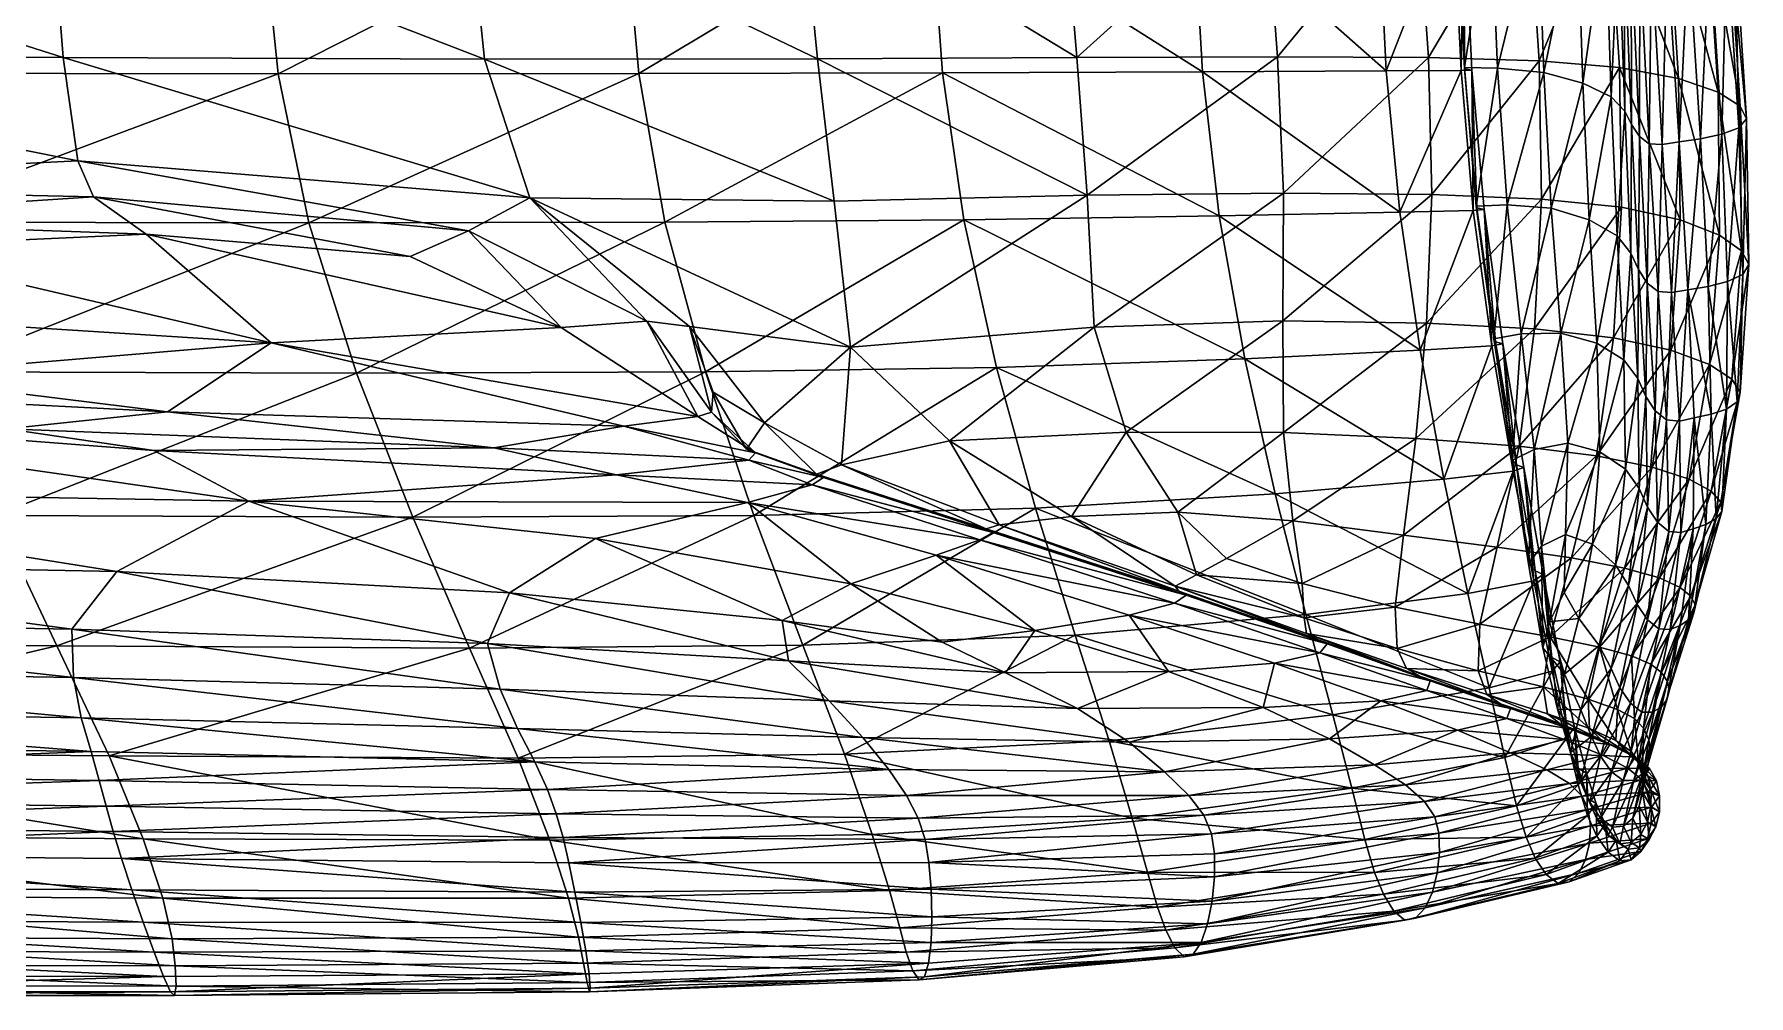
# Model space of a CAD drawing. Header units: centimetres. Extents: x -1118 to 1118, y -522 to 523.
# Drawn here: x 807.2 to 933.9, y -521.9 to -450.8 of the extents above; entities that cross this region are included whole.
import ezdxf

# ---------------------------------------------------------------- set-up
doc = ezdxf.new("R2010")
doc.units = ezdxf.units.CM
doc.layers.add('fabric', color=7, linetype='Continuous', true_color=0x9ab9e5)

msp = doc.modelspace()

# ---------------------------------------------------------------- meshes
at = {"layer": 'fabric', "color": 112, "true_color": 0x00d879}
mesh = msp.add_polyface(dxfattribs=at)
corners = [(791.06, -423.97, -53.69), (823.07, -424.04, -55.24), (822.44, -401.35, -55.03), (790.32, -401.28, -53.33), (753.94, -423.85, -52.26), (753.11, -401.12, -51.69), (754.91, -440.68, -53.05), (791.97, -440.78, -54.3), (823.88, -440.83, -55.72), (793.46, -453.69, -55.49), (825.23, -453.73, -56.78), (756.43, -453.61, -54.4), (724.81, -401.2, -269.53), (769.66, -401.15, -269.3), (770.2, -423.75, -269.18), (725.14, -423.79, -269.45), (770.68, -440.23, -269.11), (725.41, -440.21, -269.39), (771.21, -452.34, -269.07), (807.58, -423.68, -268.92), (806.75, -401.05, -269.06), (838.1, -423.58, -268.66), (836.94, -400.92, -268.83), (839.19, -440.21, -268.55), (808.37, -440.23, -268.82), (809.33, -452.52, -268.78), (810.41, -460.17, -268.7), (840.47, -452.65, -268.5), (820.68, -334.3, -54.51), (821.62, -370.79, -54.77), (848.84, -370.81, -56.92), (789.35, -370.71, -52.9), (788.23, -334.23, -52.44), (750.79, -334.09, -50.26), (752.04, -370.55, -50.99), (805.69, -370.53, -269.25), (768.97, -370.63, -269.46), (804.49, -334.08, -269.49), (768.16, -334.17, -269.65), (833.83, -333.96, -269.33), (835.47, -370.39, -269.06), (724.37, -370.69, -269.65)]
mesh.append_faces([[corners[k] for k in face] for face in [(0, 1, 2), (2, 3, 0), (4, 0, 3), (3, 5, 4), (0, 4, 6), (6, 7, 0), (1, 0, 7), (7, 8, 1), (9, 10, 8), (8, 7, 9), (11, 9, 7), (7, 6, 11), (12, 13, 14), (15, 14, 16), (17, 16, 18), (19, 14, 13), (13, 20, 19), (21, 19, 20), (20, 22, 21), (19, 21, 23), (23, 24, 19), (14, 19, 24), (24, 16, 14), (18, 25, 26), (25, 18, 16), (16, 24, 25), (27, 25, 24), (24, 23, 27), (28, 29, 30), (31, 32, 33), (33, 34, 31), (3, 31, 34), (34, 5, 3), (31, 3, 2), (2, 29, 31), (32, 31, 29), (29, 28, 32), (35, 20, 13), (13, 36, 35), (37, 35, 36), (36, 38, 37), (35, 37, 39), (39, 40, 35), (20, 35, 40), (40, 22, 20), (38, 36, 41), (36, 13, 12)]], dxfattribs={"vtx2": -1, "color": 112})
mesh = msp.add_polyface(dxfattribs=at)
corners = [(850.04, -424.05, -57.17), (823.07, -424.04, -55.24), (823.88, -440.83, -55.72), (850.72, -440.83, -57.56), (872.83, -424.07, -59.65), (873.39, -440.83, -59.95), (851.87, -453.71, -58.5), (825.23, -453.73, -56.78), (827.48, -464.74, -58.75), (874.33, -453.65, -60.75), (853.79, -464.69, -60.29), (899.08, -452.47, -267.97), (899.52, -462.54, -268.01), (885.02, -462.69, -268.12), (884.26, -452.53, -268.08), (898.15, -439.98, -268.03), (883.22, -440.05, -268.13), (909.37, -439.98, -267.88), (910.24, -452.52, -267.83), (896.74, -423.27, -268.17), (881.86, -423.36, -268.27), (907.93, -423.24, -268.02), (862.59, -423.47, -268.44), (863.86, -440.14, -268.32), (838.1, -423.58, -268.66), (839.19, -440.21, -268.55), (865.09, -452.62, -268.26), (866.31, -463.14, -268.29), (840.47, -452.65, -268.5), (843.83, -462.9, -268.45), (809.33, -452.52, -268.78), (893.55, -453.57, -63.65), (892.8, -440.86, -63.02), (894.78, -464.23, -64.89), (875.89, -464.53, -62.31), (908.12, -463.95, -67.27), (907.13, -453.5, -66.3), (906.5, -440.9, -65.82), (872.4, -401.4, -59.59), (892.32, -424.14, -62.8), (906.07, -424.21, -65.67), (891.93, -401.47, -62.79)]
mesh.append_faces([[corners[k] for k in face] for face in [(0, 1, 2), (2, 3, 0), (4, 0, 3), (3, 5, 4), (6, 7, 8), (9, 6, 10), (6, 9, 5), (5, 3, 6), (7, 6, 3), (3, 2, 7), (11, 12, 13), (13, 14, 11), (15, 11, 14), (14, 16, 15), (11, 15, 17), (12, 11, 18), (19, 15, 16), (16, 20, 19), (15, 19, 21), (21, 17, 15), (22, 20, 16), (16, 23, 22), (24, 22, 23), (23, 25, 24), (26, 14, 13), (13, 27, 26), (28, 26, 27), (27, 29, 28), (26, 28, 25), (25, 23, 26), (14, 26, 23), (23, 16, 14), (30, 28, 29), (31, 32, 5), (5, 9, 31), (33, 31, 9), (9, 34, 33), (31, 33, 35), (35, 36, 31), (32, 31, 36), (36, 37, 32), (38, 4, 39), (32, 39, 4), (4, 5, 32), (39, 32, 37), (37, 40, 39), (41, 39, 40)]], dxfattribs={"vtx2": -1, "color": 112})
mesh = msp.add_polyface(dxfattribs=at)
corners = [(925.25, -457.48, -123.53), (924.75, -456.49, -107.85), (925.21, -466.99, -107.9), (924.72, -443.9, -123.58), (925.86, -445.07, -173.44), (926.73, -445.09, -191.95), (925.75, -426.85, -192.14), (927.9, -444.89, -206.75), (926.79, -426.64, -206.94), (925.22, -444.6, -148.04), (924.5, -426.47, -148.21), (925.02, -426.85, -173.63), (925.84, -458.35, -147.96), (925.76, -468.2, -123.58), (926.57, -458.9, -173.33), (926.42, -469.2, -147.95), (927.53, -458.96, -191.8), (927.22, -469.82, -173.25), (928.77, -458.75, -206.59), (928.2, -469.9, -191.67), (930.35, -458.52, -220.9), (929.42, -469.69, -206.44), (931.94, -458.19, -234.08), (930.91, -469.44, -220.82), (931.04, -444.37, -234.16), (929.46, -444.66, -221.02), (933.19, -457.73, -245.51), (932.36, -469.08, -234.11), (933.75, -457.06, -254.54), (933.47, -468.57, -245.65), (932.88, -443.43, -254.52), (932.3, -443.97, -245.53), (928.21, -426.42, -221.21), (929.68, -426.16, -234.33), (933.28, -456.13, -260.54), (933.92, -467.83, -254.76), (931.65, -455.08, -264.16), (933.39, -466.8, -260.77), (931.75, -465.65, -264.37), (930.8, -441.88, -264.15), (932.42, -442.69, -260.51), (928.72, -454.08, -266.1), (928.84, -464.53, -266.25), (924.36, -453.25, -267), (924.51, -463.58, -267.1), (923.52, -440.48, -267.03), (927.88, -441.1, -266.1)]
mesh.append_faces([[corners[k] for k in face] for face in [(0, 1, 2), (1, 0, 3), (4, 5, 6), (5, 7, 8), (3, 9, 10), (9, 4, 11), (12, 0, 13), (14, 12, 15), (12, 14, 4), (4, 9, 12), (0, 12, 9), (9, 3, 0), (16, 14, 17), (18, 16, 19), (16, 18, 7), (7, 5, 16), (14, 16, 5), (5, 4, 14), (20, 18, 21), (22, 20, 23), (20, 22, 24), (24, 25, 20), (18, 20, 25), (25, 7, 18), (26, 22, 27), (28, 26, 29), (26, 28, 30), (30, 31, 26), (22, 26, 31), (31, 24, 22), (7, 25, 32), (25, 24, 33), (34, 28, 35), (36, 34, 37), (37, 38, 36), (34, 36, 39), (39, 40, 34), (28, 34, 40), (40, 30, 28), (41, 36, 38), (38, 42, 41), (43, 41, 42), (42, 44, 43), (41, 43, 45), (45, 46, 41), (36, 41, 46), (46, 39, 36)]], dxfattribs={"vtx2": -1, "color": 112})
mesh = msp.add_polyface(dxfattribs=at)
corners = [(915.35, -453.31, -74.35), (912.91, -453.27, -70.48), (913.78, -463.52, -71.23), (916.07, -463.42, -74.86), (918.76, -453.64, -80.3), (919.31, -463.65, -80.54), (918.32, -441.09, -80.21), (914.84, -440.8, -74.11), (912.33, -440.73, -70.11), (921.65, -454.42, -87.99), (922.12, -464.51, -88.09), (923.75, -455.44, -97.23), (924.19, -465.71, -97.29), (923.33, -442.43, -97.25), (921.24, -441.69, -87.97), (924.75, -456.49, -107.85), (925.21, -466.99, -107.9), (924.72, -443.9, -123.58), (924.29, -443.17, -107.88), (918.43, -452.76, -267.54), (917.59, -440.13, -267.58), (923.52, -440.48, -267.03), (924.36, -453.25, -267), (918.6, -462.98, -267.6), (924.51, -463.58, -267.1), (910.49, -462.65, -267.88), (910.24, -452.52, -267.83), (909.37, -439.98, -267.88), (899.08, -452.47, -267.97), (899.52, -462.54, -268.01), (912.65, -453.48, -67.83), (907.13, -453.5, -66.3), (908.12, -463.95, -67.27), (913.56, -463.82, -68.69), (913.46, -453.45, -68.61), (914.37, -463.75, -69.46), (912.86, -440.9, -68.2), (912.05, -440.92, -67.41), (906.5, -440.9, -65.82), (912.91, -453.35, -69.03), (913.83, -463.64, -69.87), (912.31, -440.8, -68.62)]
mesh.append_faces([[corners[k] for k in face] for face in [(0, 1, 2), (2, 3, 0), (4, 0, 3), (3, 5, 4), (0, 4, 6), (6, 7, 0), (1, 0, 7), (7, 8, 1), (9, 4, 5), (5, 10, 9), (11, 9, 10), (10, 12, 11), (9, 11, 13), (13, 14, 9), (4, 9, 14), (14, 6, 4), (15, 11, 12), (12, 16, 15), (17, 18, 15), (11, 15, 18), (18, 13, 11), (19, 20, 21), (21, 22, 19), (23, 19, 22), (22, 24, 23), (19, 23, 25), (25, 26, 19), (20, 19, 26), (26, 27, 20), (27, 26, 28), (26, 25, 29), (30, 31, 32), (32, 33, 30), (34, 30, 33), (33, 35, 34), (30, 34, 36), (36, 37, 30), (31, 30, 37), (37, 38, 31), (39, 40, 2), (2, 1, 39), (41, 39, 1), (1, 8, 41), (39, 41, 36), (36, 34, 39), (40, 39, 34), (34, 35, 40)]], dxfattribs={"vtx2": -1, "color": 112})
mesh = msp.add_polyface(dxfattribs=at)
corners = [(793.46, -453.69, -55.49), (756.43, -453.61, -54.4), (758.92, -464.59, -56.66), (795.92, -464.69, -57.6), (825.23, -453.73, -56.78), (827.48, -464.74, -58.75), (799.77, -475.75, -60.96), (831.01, -475.84, -61.93), (762.76, -475.6, -60.17), (767.3, -486.13, -64.95), (804.3, -486.36, -65.6), (835.18, -486.5, -66.37), (723.69, -485.99, -64.33), (725.66, -452.23, -269.37), (771.21, -452.34, -269.07), (773.29, -461.99, -269.02), (843.83, -462.9, -268.45), (810.41, -460.17, -268.7), (809.33, -452.52, -268.78), (824.7, -473.6, -268.32), (789.9, -471.39, -268.6), (794.44, -466.55, -268.57), (815.47, -465.57, -268.35), (846.13, -472.47, -268.19), (817.05, -478.71, -268.45), (795.54, -476.04, -268.63), (764.08, -470.39, -269.11), (726.32, -470.13, -269.4), (775.23, -478.44, -269.07), (726.5, -477.65, -269.45), (775.4, -484.48, -269.11), (726.2, -484.05, -269.49), (823.04, -485.3, -268.68), (816.02, -481.57, -268.66), (805.16, -479.97, -268.65), (784.84, -477.03, -268.82), (841.15, -481.37, -268.34), (777.48, -470.56, -268.85), (785.57, -464.51, -268.75), (811.58, -462.81, -268.52), (839.29, -465.34, -268.32), (834.98, -467.24, -268.26)]
mesh.append_faces([[corners[k] for k in face] for face in [(0, 1, 2), (2, 3, 0), (4, 0, 3), (3, 5, 4), (6, 7, 5), (5, 3, 6), (8, 6, 3), (3, 2, 8), (6, 8, 9), (9, 10, 6), (7, 6, 10), (10, 11, 7), (12, 9, 8), (13, 14, 15), (16, 17, 18), (17, 15, 14), (19, 20, 21), (21, 22, 19), (23, 19, 22), (19, 24, 25), (25, 20, 19), (15, 26, 27), (26, 28, 29), (28, 30, 31), (32, 30, 28), (28, 33, 32), (34, 33, 28), (28, 35, 34), (24, 34, 35), (35, 25, 24), (34, 24, 36), (36, 33, 34), (37, 35, 28), (28, 26, 37), (38, 37, 26), (26, 15, 38), (37, 38, 21), (21, 20, 37), (35, 37, 20), (20, 25, 35), (39, 38, 15), (15, 17, 39), (40, 39, 17), (39, 40, 41), (41, 22, 39), (38, 39, 22), (22, 21, 38)]], dxfattribs={"vtx2": -1, "color": 112})
mesh = msp.add_polyface(dxfattribs=at)
corners = [(853.79, -464.69, -60.29), (875.89, -464.53, -62.31), (874.33, -453.65, -60.75), (856.81, -475.76, -63.22), (878.32, -475.43, -64.88), (860.39, -486.37, -67.37), (881.2, -485.83, -68.6), (900.21, -486.77, -268.53), (900.92, -491.39, -268.65), (895.32, -489.55, -268.62), (891.71, -486.12, -268.54), (899.53, -480.24, -268.35), (887.91, -480.22, -268.41), (909.32, -480.67, -268.26), (908.4, -487.82, -268.47), (899.49, -471.98, -268.16), (885.53, -472.44, -268.26), (899.52, -462.54, -268.01), (885.02, -462.69, -268.12), (910.49, -462.65, -267.88), (910.1, -472.16, -268.04), (867.53, -473.93, -268.43), (866.31, -463.14, -268.29), (874.83, -480.86, -268.51), (866.85, -482.63, -268.55), (883.86, -486.43, -268.59), (893.1, -490.75, -268.66), (891.51, -491.59, -268.62), (878.51, -487.05, -268.58), (877.08, -488.16, -268.21), (878.04, -487.62, -268.25), (892.33, -492.25, -268.28), (873.85, -489.31, -268.28), (859.91, -485.4, -268.27), (864.69, -484.09, -268.18), (865.54, -483.57, -268.23), (896.67, -474.78, -66.95), (894.78, -464.23, -64.89), (898.91, -484.76, -70.07), (911.38, -483.68, -71.47), (909.62, -474.15, -68.88), (908.12, -463.95, -67.27), (901.18, -493.69, -74.51), (867.54, -491.42, -268.47), (877.54, -487.35, -268.43), (865.01, -483.31, -268.4), (891.8, -491.96, -268.45)]
mesh.append_faces([[corners[k] for k in face] for face in [(0, 1, 2), (3, 4, 1), (5, 6, 4), (7, 8, 9), (9, 10, 7), (11, 7, 10), (10, 12, 11), (7, 11, 13), (8, 7, 14), (15, 11, 12), (12, 16, 15), (17, 15, 16), (16, 18, 17), (15, 17, 19), (11, 15, 20), (21, 22, 18), (18, 16, 21), (23, 21, 16), (16, 12, 23), (21, 23, 24), (25, 23, 12), (12, 10, 25), (26, 25, 10), (10, 9, 26), (27, 28, 25), (23, 25, 28), (28, 24, 23), (29, 30, 31), (29, 32, 33), (33, 34, 29), (30, 29, 34), (34, 35, 30), (36, 37, 1), (1, 4, 36), (38, 36, 4), (4, 6, 38), (36, 38, 39), (37, 36, 40), (40, 41, 37), (42, 38, 6), (33, 32, 43), (44, 45, 24), (24, 28, 44), (46, 44, 28), (31, 30, 44), (45, 44, 30), (30, 35, 45)]], dxfattribs={"vtx2": -1, "color": 112})
mesh = msp.add_polyface(dxfattribs=at)
corners = [(827.48, -464.74, -58.75), (853.79, -464.69, -60.29), (851.87, -453.71, -58.5), (875.89, -464.53, -62.31), (856.81, -475.76, -63.22), (831.01, -475.84, -61.93), (835.18, -486.5, -66.37), (860.39, -486.37, -67.37), (878.32, -475.43, -64.88), (866.85, -482.63, -268.55), (861.16, -479.51, -268.52), (867.53, -473.93, -268.43), (855.62, -472.41, -268.46), (857.37, -477.25, -268.47), (843.83, -462.9, -268.45), (866.31, -463.14, -268.29), (815.47, -465.57, -268.35), (834.98, -467.24, -268.26), (846.13, -472.47, -268.19), (824.7, -473.6, -268.32), (856.24, -479.05, -268.22), (850.76, -479.77, -268.21), (817.05, -478.71, -268.45), (841.15, -481.37, -268.34), (860, -482.28, -268.18), (860.49, -481.74, -268.22), (865.54, -483.57, -268.23), (864.69, -484.09, -268.18), (850.23, -483.37, -268.31), (859.91, -485.4, -268.27), (867.54, -491.42, -268.47), (848.68, -488.07, -268.52), (823.04, -485.3, -268.68), (842.32, -492.09, -268.72), (816.02, -481.57, -268.66), (810.41, -460.17, -268.7), (839.29, -465.34, -268.32), (852.46, -472, -268.31), (857.26, -478.73, -268.37), (859.84, -481.47, -268.4), (865.01, -483.31, -268.4)]
mesh.append_faces([[corners[k] for k in face] for face in [(0, 1, 2), (3, 1, 4), (5, 4, 1), (1, 0, 5), (4, 5, 6), (6, 7, 4), (8, 4, 7), (9, 10, 11), (12, 11, 10), (10, 13, 12), (11, 12, 14), (14, 15, 11), (16, 17, 18), (19, 18, 20), (20, 21, 19), (22, 19, 21), (21, 23, 22), (24, 25, 26), (26, 27, 24), (28, 24, 27), (27, 29, 28), (24, 28, 23), (23, 21, 24), (25, 24, 21), (21, 20, 25), (30, 31, 29), (32, 31, 33), (34, 23, 28), (32, 28, 29), (29, 31, 32), (35, 14, 36), (37, 36, 14), (14, 12, 37), (38, 37, 12), (12, 13, 38), (37, 38, 20), (20, 18, 37), (36, 37, 18), (18, 17, 36), (39, 38, 13), (13, 10, 39), (40, 39, 10), (10, 9, 40), (39, 40, 26), (26, 25, 39), (38, 39, 25), (25, 20, 38)]], dxfattribs={"vtx2": -1, "color": 112})
mesh = msp.add_polyface(dxfattribs=at)
corners = [(925.21, -466.99, -107.9), (925.76, -468.2, -123.58), (925.25, -457.48, -123.53), (925.72, -476.24, -108.03), (926.31, -477.57, -123.69), (924.69, -474.86, -97.42), (924.81, -482.94, -97.65), (925.81, -484.37, -108.19), (928.79, -479.39, -191.51), (929.89, -479.16, -206.28), (929.42, -469.69, -206.44), (928.2, -469.9, -191.67), (927.84, -479.3, -173.17), (927.22, -469.82, -173.25), (927.01, -478.64, -147.99), (926.42, -469.2, -147.95), (926.43, -485.76, -123.85), (925.84, -458.35, -147.96), (926.57, -458.9, -173.33), (927.53, -458.96, -191.8), (928.77, -458.75, -206.59), (930.91, -469.44, -220.82), (930.35, -458.52, -220.9), (932.36, -469.08, -234.11), (931.94, -458.19, -234.08), (933.47, -468.57, -245.65), (933.19, -457.73, -245.51), (933.92, -467.83, -254.76), (933.75, -457.06, -254.54), (931.13, -478.88, -220.77), (932.27, -478.5, -234.24), (931.86, -485.39, -255.79), (933.28, -477.25, -255.21), (933.07, -477.97, -245.97), (931.92, -486.06, -246.38), (933.39, -466.8, -260.77), (933.28, -456.13, -260.54), (932.66, -476.29, -261.25), (931.13, -484.58, -261.85), (929.52, -483.69, -265.33), (931.02, -475.22, -264.79), (931.75, -465.65, -264.37), (928.17, -474.16, -266.58), (926.77, -482.79, -267.01), (922.66, -481.95, -267.66), (928.84, -464.53, -266.25), (923.91, -473.24, -267.34), (924.51, -463.58, -267.1)]
mesh.append_faces([[corners[k] for k in face] for face in [(0, 1, 2), (3, 4, 1), (1, 0, 3), (5, 3, 0), (6, 7, 3), (4, 3, 7), (8, 9, 10), (10, 11, 8), (12, 8, 11), (11, 13, 12), (14, 12, 13), (13, 15, 14), (4, 14, 15), (15, 1, 4), (14, 4, 16), (1, 15, 17), (15, 13, 18), (13, 11, 19), (11, 10, 20), (10, 21, 22), (21, 23, 24), (23, 25, 26), (25, 27, 28), (29, 21, 10), (10, 9, 29), (21, 29, 30), (30, 23, 21), (31, 32, 33), (25, 33, 32), (32, 27, 25), (33, 25, 23), (23, 30, 33), (34, 33, 30), (27, 35, 36), (37, 35, 27), (27, 32, 37), (38, 37, 32), (39, 40, 37), (35, 37, 40), (40, 41, 35), (42, 43, 44), (45, 42, 46), (46, 47, 45), (42, 45, 41), (41, 40, 42), (43, 42, 40), (40, 39, 43)]], dxfattribs={"vtx2": -1, "color": 112})
mesh = msp.add_polyface(dxfattribs=at)
corners = [(925.21, -466.99, -107.9), (924.19, -465.71, -97.29), (924.69, -474.86, -97.42), (925.72, -476.24, -108.03), (924.81, -482.94, -97.65), (922.69, -473.63, -88.3), (922.12, -464.51, -88.09), (920.04, -472.89, -80.97), (919.31, -463.65, -80.54), (920.54, -481.03, -81.93), (922.92, -481.67, -88.81), (917.09, -472.95, -75.72), (916.07, -463.42, -74.86), (915.07, -473.32, -72.5), (913.78, -463.52, -71.23), (916.46, -482.27, -74.62), (918.06, -481.49, -77.3), (922.66, -481.95, -267.66), (923.91, -473.24, -267.34), (928.17, -474.16, -266.58), (918.07, -472.57, -267.8), (918.6, -462.98, -267.6), (924.51, -463.58, -267.1), (916.94, -481.25, -268.05), (909.32, -480.67, -268.26), (910.1, -472.16, -268.04), (910.49, -462.65, -267.88), (899.49, -471.98, -268.16), (899.53, -480.24, -268.35), (914.94, -473.83, -70.13), (915.75, -473.68, -70.87), (914.37, -463.75, -69.46), (913.56, -463.82, -68.69), (909.62, -474.15, -68.88), (908.12, -463.95, -67.27), (911.38, -483.68, -71.47), (916.51, -483.09, -72.5), (917.29, -482.81, -73.18), (896.67, -474.78, -66.95), (915.21, -473.54, -71.27), (916.74, -482.62, -73.56), (913.83, -463.64, -69.87)]
mesh.append_faces([[corners[k] for k in face] for face in [(0, 1, 2), (3, 2, 4), (5, 2, 1), (1, 6, 5), (7, 5, 6), (6, 8, 7), (5, 7, 9), (9, 10, 5), (2, 5, 10), (10, 4, 2), (11, 7, 8), (8, 12, 11), (13, 11, 12), (12, 14, 13), (11, 13, 15), (15, 16, 11), (7, 11, 16), (16, 9, 7), (17, 18, 19), (20, 21, 22), (22, 18, 20), (23, 20, 18), (18, 17, 23), (20, 23, 24), (24, 25, 20), (21, 20, 25), (25, 26, 21), (26, 25, 27), (25, 24, 28), (29, 30, 31), (31, 32, 29), (33, 29, 32), (32, 34, 33), (29, 33, 35), (35, 36, 29), (30, 29, 36), (36, 37, 30), (35, 33, 38), (39, 40, 15), (15, 13, 39), (41, 39, 13), (13, 14, 41), (39, 41, 31), (31, 30, 39), (40, 39, 30), (30, 37, 40)]], dxfattribs={"vtx2": -1, "color": 112})
mesh = msp.add_polyface(dxfattribs=at)
corners = [(925.81, -484.37, -108.19), (926.43, -485.76, -123.85), (926.31, -477.57, -123.69), (924.07, -490.01, -98.02), (922.36, -488.48, -89.81), (921.37, -493.98, -90.55), (924.81, -482.94, -97.65), (922.92, -481.67, -88.81), (925.03, -491.55, -108.38), (925.67, -492.95, -124.03), (928.79, -479.39, -191.51), (927.84, -479.3, -173.17), (928, -487.54, -173.11), (928.9, -487.62, -191.35), (929.89, -479.16, -206.28), (929.82, -487.36, -206.11), (927.17, -486.87, -148.05), (927.01, -478.64, -147.99), (926.44, -494.07, -148.13), (927.27, -494.75, -173.05), (928.1, -494.8, -191.19), (928.85, -494.49, -205.94), (930.74, -487.03, -220.74), (931.13, -478.88, -220.77), (931.5, -486.6, -234.43), (932.27, -478.5, -234.24), (929.47, -494.08, -220.71), (929.87, -493.56, -234.62), (931.92, -486.06, -246.38), (929.96, -492.98, -246.8), (929.65, -492.34, -256.37), (931.86, -485.39, -255.79), (933.07, -477.97, -245.97), (933.28, -477.25, -255.21), (931.13, -484.58, -261.85), (932.66, -476.29, -261.25), (929.52, -483.69, -265.33), (928.86, -491.68, -262.46), (927.31, -490.98, -265.88), (926.77, -482.79, -267.01), (924.73, -490.25, -267.45), (920.82, -489.49, -267.98), (922.66, -481.95, -267.66)]
mesh.append_faces([[corners[k] for k in face] for face in [(0, 1, 2), (3, 4, 5), (4, 3, 6), (6, 7, 4), (8, 9, 1), (1, 0, 8), (3, 8, 0), (0, 6, 3), (10, 11, 12), (12, 13, 10), (14, 10, 13), (13, 15, 14), (1, 16, 17), (11, 17, 16), (16, 12, 11), (18, 19, 12), (12, 16, 18), (9, 18, 16), (16, 1, 9), (20, 21, 15), (15, 13, 20), (19, 20, 13), (13, 12, 19), (22, 23, 14), (14, 15, 22), (23, 22, 24), (24, 25, 23), (26, 22, 15), (15, 21, 26), (22, 26, 27), (27, 24, 22), (28, 29, 30), (30, 31, 28), (29, 28, 24), (24, 27, 29), (32, 28, 31), (25, 24, 28), (33, 31, 34), (35, 34, 36), (37, 34, 31), (31, 30, 37), (34, 37, 38), (38, 36, 34), (39, 40, 41), (41, 42, 39), (40, 39, 36), (36, 38, 40)]], dxfattribs={"vtx2": -1, "color": 112})
mesh = msp.add_polyface(dxfattribs=at)
corners = [(922.36, -488.48, -89.81), (920.37, -487.76, -83.79), (920.27, -492.07, -86.01), (921.37, -493.98, -90.55), (922.92, -481.67, -88.81), (920.54, -481.03, -81.93), (922.85, -495.97, -98.32), (920.31, -498.09, -90.22), (919.18, -494.23, -84.18), (918.59, -488.64, -80), (917.64, -489.94, -77.94), (918.71, -496.14, -82.79), (918.06, -481.49, -77.3), (916.46, -482.27, -74.62), (924.73, -490.25, -267.45), (922.88, -496.1, -267.78), (919.24, -495.34, -268.23), (920.82, -489.49, -267.98), (915.32, -488.7, -268.31), (916.94, -481.25, -268.05), (922.66, -481.95, -267.66), (914.04, -494.41, -268.5), (907.78, -493.14, -268.63), (908.4, -487.82, -268.47), (909.32, -480.67, -268.26), (900.21, -486.77, -268.53), (900.92, -491.39, -268.65), (913.91, -497.84, -268.57), (907.92, -496.2, -268.69), (901.05, -493.92, -268.7), (918.03, -491.2, -76.14), (913.16, -492.13, -75.37), (914.74, -499.11, -80.91), (918.72, -490.72, -76.74), (919.39, -497.87, -81.4), (919.98, -497.18, -81.87), (917.29, -482.81, -73.18), (916.51, -483.09, -72.5), (911.38, -483.68, -71.47), (901.18, -493.69, -74.51), (898.91, -484.76, -70.07), (918.13, -490.46, -77.09), (919.37, -496.86, -82.18), (916.74, -482.62, -73.56)]
mesh.append_faces([[corners[k] for k in face] for face in [(0, 1, 2), (2, 3, 0), (1, 0, 4), (4, 5, 1), (6, 3, 7), (8, 7, 3), (3, 2, 8), (9, 10, 11), (11, 8, 9), (1, 9, 8), (8, 2, 1), (9, 1, 5), (5, 12, 9), (10, 9, 12), (12, 13, 10), (14, 15, 16), (16, 17, 14), (18, 19, 20), (20, 17, 18), (21, 18, 17), (17, 16, 21), (18, 21, 22), (22, 23, 18), (19, 18, 23), (23, 24, 19), (24, 23, 25), (23, 22, 26), (27, 21, 16), (28, 22, 21), (22, 28, 29), (30, 31, 32), (33, 30, 34), (34, 35, 33), (30, 33, 36), (36, 37, 30), (31, 30, 37), (37, 38, 31), (32, 31, 39), (31, 38, 40), (41, 42, 11), (11, 10, 41), (43, 41, 10), (10, 13, 43), (41, 43, 36), (36, 33, 41), (42, 41, 33), (33, 35, 42)]], dxfattribs={"vtx2": -1, "color": 112})
mesh = msp.add_polyface(dxfattribs=at)
corners = [(815.24, -510.25, -87.3), (812.72, -504.14, -78.75), (775.68, -503.81, -78.32), (816.69, -514.65, -97.11), (778.18, -509.95, -86.94), (846.69, -514.65, -97.42), (845.29, -510.35, -87.66), (817.38, -517.64, -108.09), (779.6, -514.42, -96.79), (817.61, -519.65, -123.84), (780.22, -517.49, -107.81), (847.78, -519.44, -124.04), (847.42, -517.53, -108.35), (808.85, -496, -71.52), (839.37, -496.17, -72.11), (835.18, -486.5, -66.37), (804.3, -486.36, -65.6), (817.67, -521.14, -147.95), (780.33, -519.58, -123.62), (817.55, -521.85, -172.83), (780.21, -521.11, -147.84), (848.23, -521.57, -172.83), (848.06, -520.87, -148.06), (817.25, -521.56, -190.88), (779.85, -521.84, -172.84), (816.75, -520.43, -205.53), (779.25, -521.54, -190.98), (848.2, -520.23, -205.43), (848.29, -521.3, -190.81), (816.05, -518.63, -220.19), (777.34, -518.52, -220.29), (776.16, -516.24, -234.05), (815.24, -516.42, -234.03), (847.95, -518.53, -220.16), (773.95, -511.37, -255.68), (813.63, -511.72, -255.8), (814.4, -514.04, -246.18), (847.16, -514.21, -246.37), (847.59, -516.45, -234.11), (774.98, -513.78, -246.11), (813.03, -509.71, -262.03), (812.5, -507.84, -265.66), (773.2, -509.29, -261.94), (845.78, -508.42, -265.8), (846.28, -510.17, -262.26), (811.99, -505.94, -267.46), (772.64, -507.34, -265.64), (811.4, -503.82, -268.19), (772.22, -505.37, -267.53), (844.2, -504.56, -268.12), (845.12, -506.61, -267.49), (810.66, -501.31, -268.64), (771.53, -500.69, -268.86), (771.32, -497.69, -269.11), (810.08, -498.33, -268.87), (842.92, -502.1, -268.51), (772.46, -489.73, -269.18), (813.3, -490.5, -268.89), (809.97, -494.78, -268.95), (840.7, -495.83, -268.78), (841.64, -499.19, -268.71), (771.37, -494.09, -269.2), (842.32, -492.09, -268.72), (823.04, -485.3, -268.68), (775.4, -484.48, -269.11), (850.23, -483.37, -268.31), (816.02, -481.57, -268.66)]
mesh.append_faces([[corners[k] for k in face] for face in [(0, 1, 2), (3, 0, 4), (0, 3, 5), (1, 0, 6), (7, 3, 8), (9, 7, 10), (7, 9, 11), (3, 7, 12), (2, 1, 13), (14, 13, 1), (13, 14, 15), (15, 16, 13), (17, 9, 18), (19, 17, 20), (17, 19, 21), (9, 17, 22), (23, 19, 24), (25, 23, 26), (23, 25, 27), (19, 23, 28), (27, 25, 29), (30, 29, 25), (31, 32, 29), (33, 29, 32), (34, 35, 36), (37, 36, 35), (38, 32, 36), (39, 36, 32), (40, 35, 34), (41, 40, 42), (40, 41, 43), (35, 40, 44), (45, 41, 46), (47, 45, 48), (45, 47, 49), (41, 45, 50), (49, 47, 51), (52, 51, 47), (53, 54, 51), (55, 51, 54), (56, 57, 58), (59, 58, 57), (60, 54, 58), (61, 58, 54), (62, 57, 63), (64, 63, 57), (65, 63, 66)]], dxfattribs={"vtx2": -1, "color": 112})
mesh = msp.add_polyface(dxfattribs=at)
corners = [(775.68, -503.81, -78.32), (778.18, -509.95, -86.94), (815.24, -510.25, -87.3), (779.6, -514.42, -96.79), (816.69, -514.65, -97.11), (780.22, -517.49, -107.81), (817.38, -517.64, -108.09), (780.33, -519.58, -123.62), (817.61, -519.65, -123.84), (735.12, -517.4, -107.53), (734.59, -514.28, -96.46), (733.33, -509.77, -86.57), (731.12, -503.61, -77.9), (808.85, -496, -71.52), (771.83, -495.7, -70.99), (804.3, -486.36, -65.6), (767.3, -486.13, -64.95), (727.7, -495.52, -70.49), (780.21, -521.11, -147.84), (817.67, -521.14, -147.95), (779.85, -521.84, -172.84), (817.55, -521.85, -172.83), (779.25, -521.54, -190.98), (817.25, -521.56, -190.88), (778.42, -520.37, -205.67), (816.75, -520.43, -205.53), (733.66, -521.54, -191.1), (734.41, -521.84, -172.85), (734.91, -521.09, -147.73), (735.14, -519.54, -123.41), (777.34, -518.52, -220.29), (816.05, -518.63, -220.19), (776.16, -516.24, -234.05), (814.4, -514.04, -246.18), (774.98, -513.78, -246.11), (773.95, -511.37, -255.68), (815.24, -516.42, -234.03), (728.67, -513.76, -246.23), (730.01, -516.24, -234.2), (731.38, -518.52, -220.49), (732.64, -520.37, -205.86), (773.2, -509.29, -261.94), (813.03, -509.71, -262.03), (772.64, -507.34, -265.64), (812.5, -507.84, -265.66), (772.22, -505.37, -267.53), (811.99, -505.94, -267.46), (771.88, -503.21, -268.35), (811.4, -503.82, -268.19), (726.69, -509.23, -262.05), (726.13, -507.25, -265.8), (725.56, -503.06, -268.63), (725.77, -505.24, -267.75), (771.53, -500.69, -268.86), (810.66, -501.31, -268.64), (771.32, -497.69, -269.11), (809.97, -494.78, -268.95), (771.37, -494.09, -269.2), (772.46, -489.73, -269.18), (810.08, -498.33, -268.87), (725.42, -500.54, -269.16), (725.4, -497.52, -269.43), (725.76, -489.43, -269.52), (725.5, -493.87, -269.52), (775.4, -484.48, -269.11), (813.3, -490.5, -268.89)]
mesh.append_faces([[corners[k] for k in face] for face in [(0, 1, 2), (1, 3, 4), (3, 5, 6), (5, 7, 8), (7, 5, 9), (5, 3, 10), (3, 1, 11), (1, 0, 12), (13, 14, 0), (14, 13, 15), (15, 16, 14), (12, 0, 14), (17, 14, 16), (7, 18, 19), (18, 20, 21), (20, 22, 23), (22, 24, 25), (24, 22, 26), (22, 20, 27), (20, 18, 28), (18, 7, 29), (25, 24, 30), (31, 30, 32), (33, 34, 35), (36, 32, 34), (35, 34, 37), (34, 32, 38), (32, 30, 39), (30, 24, 40), (35, 41, 42), (41, 43, 44), (43, 45, 46), (45, 47, 48), (49, 41, 35), (50, 43, 41), (51, 47, 45), (52, 45, 43), (48, 47, 53), (54, 53, 55), (56, 57, 58), (59, 55, 57), (60, 53, 47), (61, 55, 53), (62, 58, 57), (63, 57, 55), (64, 58, 62), (65, 58, 64)]], dxfattribs={"vtx2": -1, "color": 112})
mesh = msp.add_polyface(dxfattribs=at)
corners = [(888.35, -508.73, -88.25), (886.64, -503.01, -80.14), (867.08, -504, -79.68), (901.05, -493.92, -268.7), (901.24, -495.08, -268.65), (891.51, -491.59, -268.62), (893.1, -490.75, -268.66), (900.92, -491.39, -268.65), (895.32, -489.55, -268.62), (907.78, -493.14, -268.63), (907.92, -496.2, -268.69), (868.43, -502.78, -268.45), (888.12, -503.11, -268.39), (890.74, -505.3, -268.11), (883.86, -486.43, -268.59), (902.22, -496.51, -268.25), (898.87, -497.27, -268.3), (888.13, -493.73, -268.29), (891.48, -492.85, -268.23), (902.75, -495.86, -268.3), (892.33, -492.25, -268.28), (910.38, -498.59, -268.28), (910.13, -499.3, -268.21), (906.73, -500.06, -268.26), (877.08, -488.16, -268.21), (873.85, -489.31, -268.28), (881.2, -485.83, -68.6), (884.12, -495.2, -73.64), (901.18, -493.69, -74.51), (903.17, -501.1, -80.52), (898.91, -484.76, -70.07), (913.16, -492.13, -75.37), (904.57, -506.53, -88.34), (906.26, -504.79, -268.01), (908.54, -506.28, -267.62), (892.52, -507.05, -267.66), (902.92, -502.87, -268.26), (898.02, -500.56, -268.39), (884.31, -500.62, -268.54), (891.03, -497.9, -268.45), (878.97, -497.99, -268.61), (881.15, -494.86, -268.46), (878.51, -487.05, -268.58), (891.8, -491.96, -268.45), (877.54, -487.35, -268.43), (902.11, -495.55, -268.48), (909.65, -498.27, -268.45)]
mesh.append_faces([[corners[k] for k in face] for face in [(0, 1, 2), (3, 4, 5), (5, 6, 3), (7, 3, 6), (6, 8, 7), (3, 7, 9), (4, 3, 10), (11, 12, 13), (14, 6, 5), (15, 16, 17), (17, 18, 15), (19, 15, 18), (18, 20, 19), (15, 19, 21), (16, 15, 22), (22, 23, 16), (20, 18, 24), (25, 24, 18), (18, 17, 25), (26, 27, 28), (29, 28, 27), (27, 1, 29), (30, 28, 31), (32, 29, 1), (33, 34, 35), (35, 13, 33), (36, 33, 13), (13, 12, 36), (37, 36, 12), (12, 38, 37), (36, 37, 23), (39, 37, 38), (38, 40, 39), (41, 39, 40), (39, 41, 17), (17, 16, 39), (37, 39, 16), (16, 23, 37), (25, 17, 41), (42, 5, 43), (44, 43, 20), (45, 43, 5), (5, 4, 45), (46, 45, 4), (21, 19, 45), (43, 45, 19), (19, 20, 43)]], dxfattribs={"vtx2": -1, "color": 112})
mesh = msp.add_polyface(dxfattribs=at)
corners = [(846.69, -514.65, -97.42), (847.42, -517.53, -108.35), (871.16, -516.83, -108.56), (847.78, -519.44, -124.04), (871.65, -518.64, -124.2), (842.95, -504.3, -79.2), (845.29, -510.35, -87.66), (869.13, -509.93, -88), (870.4, -514.09, -97.68), (815.24, -510.25, -87.3), (812.72, -504.14, -78.75), (817.38, -517.64, -108.09), (816.69, -514.65, -97.11), (839.37, -496.17, -72.11), (863.99, -495.96, -72.83), (860.39, -486.37, -67.37), (835.18, -486.5, -66.37), (848.23, -521.57, -172.83), (848.29, -521.3, -190.81), (873, -520.45, -190.76), (848.06, -520.87, -148.06), (872.14, -520.01, -148.14), (872.6, -520.69, -172.84), (817.67, -521.14, -147.95), (817.61, -519.65, -123.84), (848.2, -520.23, -205.43), (817.25, -521.56, -190.88), (817.55, -521.85, -172.83), (873.3, -519.46, -205.38), (847.95, -518.53, -220.16), (873.48, -517.92, -220.19), (847.59, -516.45, -234.11), (816.05, -518.63, -220.19), (815.24, -516.42, -234.03), (813.63, -511.72, -255.8), (846.7, -512.04, -256.05), (847.16, -514.21, -246.37), (814.4, -514.04, -246.18), (873.48, -513.98, -246.63), (873.54, -516.02, -234.25), (845.78, -508.42, -265.8), (845.12, -506.61, -267.49), (871.67, -507.07, -267.59), (844.2, -504.56, -268.12), (870.35, -505.14, -268.12), (846.28, -510.17, -262.26), (873.04, -510.32, -262.56), (872.53, -508.74, -266.01), (813.03, -509.71, -262.03), (811.99, -505.94, -267.46), (812.5, -507.84, -265.66), (842.92, -502.1, -268.51), (868.43, -502.78, -268.45), (841.64, -499.19, -268.71), (810.66, -501.31, -268.64), (810.08, -498.33, -268.87), (813.3, -490.5, -268.89), (842.32, -492.09, -268.72), (840.7, -495.83, -268.78), (809.97, -494.78, -268.95), (862.95, -497.1, -268.69), (862.47, -494.13, -268.65), (865.95, -500.06, -268.62), (848.68, -488.07, -268.52)]
mesh.append_faces([[corners[k] for k in face] for face in [(0, 1, 2), (1, 3, 4), (5, 6, 7), (6, 0, 8), (0, 6, 9), (6, 5, 10), (3, 1, 11), (1, 0, 12), (10, 5, 13), (14, 13, 5), (13, 14, 15), (15, 16, 13), (17, 18, 19), (3, 20, 21), (20, 17, 22), (17, 20, 23), (20, 3, 24), (25, 18, 26), (18, 17, 27), (28, 25, 29), (30, 29, 31), (32, 29, 25), (33, 31, 29), (34, 35, 36), (37, 36, 31), (38, 36, 35), (39, 31, 36), (40, 41, 42), (41, 43, 44), (35, 45, 46), (45, 40, 47), (40, 45, 48), (45, 35, 34), (43, 41, 49), (41, 40, 50), (44, 43, 51), (52, 51, 53), (54, 51, 43), (55, 53, 51), (56, 57, 58), (59, 58, 53), (60, 58, 57), (57, 61, 60), (58, 60, 62), (62, 53, 58), (61, 57, 63)]], dxfattribs={"vtx2": -1, "color": 112})
mesh = msp.add_polyface(dxfattribs=at)
corners = [(871.16, -516.83, -108.56), (871.65, -518.64, -124.2), (890.82, -517.02, -124.26), (870.4, -514.09, -97.68), (890.22, -515.32, -108.65), (846.69, -514.65, -97.42), (847.42, -517.53, -108.35), (869.13, -509.93, -88), (889.47, -512.72, -97.82), (867.08, -504, -79.68), (888.35, -508.73, -88.25), (842.95, -504.3, -79.2), (845.29, -510.35, -87.66), (863.99, -495.96, -72.83), (884.12, -495.2, -73.64), (886.64, -503.01, -80.14), (881.2, -485.83, -68.6), (860.39, -486.37, -67.37), (873, -520.45, -190.76), (873.3, -519.46, -205.38), (893.44, -517.92, -205.32), (872.6, -520.69, -172.84), (892.85, -518.79, -190.69), (848.23, -521.57, -172.83), (848.29, -521.3, -190.81), (848.2, -520.23, -205.43), (872.14, -520.01, -148.14), (892.18, -518.99, -172.8), (891.49, -518.32, -148.15), (847.78, -519.44, -124.04), (848.06, -520.87, -148.06), (847.95, -518.53, -220.16), (873.48, -517.92, -220.19), (847.59, -516.45, -234.11), (873.54, -516.02, -234.25), (846.7, -512.04, -256.05), (873.31, -512.01, -256.37), (873.48, -513.98, -246.63), (847.16, -514.21, -246.37), (871.67, -507.07, -267.59), (870.35, -505.14, -268.12), (890.74, -505.3, -268.11), (872.53, -508.74, -266.01), (892.52, -507.05, -267.66), (845.78, -508.42, -265.8), (845.12, -506.61, -267.49), (873.04, -510.32, -262.56), (893.63, -508.52, -266.18), (846.28, -510.17, -262.26), (868.43, -502.78, -268.45), (842.92, -502.1, -268.51), (841.64, -499.19, -268.71), (865.95, -500.06, -268.62), (888.12, -503.11, -268.39), (884.31, -500.62, -268.54), (878.97, -497.99, -268.61), (862.95, -497.1, -268.69), (862.47, -494.13, -268.65), (874.31, -495.72, -268.58), (881.15, -494.86, -268.46), (867.54, -491.42, -268.47), (848.68, -488.07, -268.52), (873.85, -489.31, -268.28)]
mesh.append_faces([[corners[k] for k in face] for face in [(0, 1, 2), (3, 0, 4), (0, 3, 5), (1, 0, 6), (7, 3, 8), (9, 7, 10), (7, 9, 11), (3, 7, 12), (11, 9, 13), (14, 13, 9), (9, 15, 14), (13, 14, 16), (16, 17, 13), (18, 19, 20), (21, 18, 22), (18, 21, 23), (19, 18, 24), (24, 25, 19), (26, 21, 27), (1, 26, 28), (26, 1, 29), (21, 26, 30), (31, 32, 19), (33, 34, 32), (35, 36, 37), (38, 37, 34), (39, 40, 41), (42, 39, 43), (39, 42, 44), (40, 39, 45), (46, 42, 47), (46, 36, 35), (42, 46, 48), (41, 40, 49), (50, 49, 40), (51, 52, 49), (53, 49, 52), (52, 54, 53), (55, 56, 57), (57, 58, 55), (56, 55, 54), (54, 52, 56), (55, 58, 59), (60, 59, 58), (58, 57, 60), (61, 60, 57), (59, 60, 62)]], dxfattribs={"vtx2": -1, "color": 112})
mesh = msp.add_polyface(dxfattribs=at)
corners = [(925.19, -500.23, -148.19), (924.4, -499.1, -124.18), (922.97, -504.15, -124.28), (921.37, -493.98, -90.55), (922.85, -495.97, -98.32), (924.07, -490.01, -98.02), (925.03, -491.55, -108.38), (923.74, -497.68, -108.54), (925.67, -492.95, -124.03), (922.3, -502.69, -108.66), (921.5, -500.73, -98.32), (926.44, -494.07, -148.13), (927.27, -494.75, -173.05), (926.02, -500.89, -173), (928.1, -494.8, -191.19), (926.8, -500.91, -191.05), (928.85, -494.49, -205.94), (927.45, -500.53, -205.79), (927.87, -499.98, -220.67), (929.47, -494.08, -220.71), (928.04, -499.33, -234.76), (929.87, -493.56, -234.62), (929.96, -492.98, -246.8), (927.92, -498.64, -247.12), (927.48, -497.96, -256.83), (929.65, -492.34, -256.37), (926.54, -502.94, -247.25), (926.15, -502.09, -257.03), (926.65, -503.85, -234.78), (926.49, -504.72, -220.6), (926.08, -505.44, -205.66), (926.69, -497.35, -262.93), (928.86, -491.68, -262.46), (925.26, -496.75, -266.3), (927.31, -490.98, -265.88), (922.88, -496.1, -267.78), (924.73, -490.25, -267.45), (924.21, -500.7, -266.49), (922.06, -499.95, -267.92), (924.1, -503, -266.48), (922.14, -502.11, -267.89), (925.47, -501.37, -263.15), (925.22, -503.8, -263.16)]
mesh.append_faces([[corners[k] for k in face] for face in [(0, 1, 2), (3, 4, 5), (6, 5, 4), (4, 7, 6), (8, 6, 7), (7, 1, 8), (9, 2, 1), (1, 7, 9), (10, 9, 7), (7, 4, 10), (11, 8, 1), (1, 0, 11), (12, 11, 0), (0, 13, 12), (14, 12, 13), (13, 15, 14), (16, 14, 15), (15, 17, 16), (18, 19, 16), (16, 17, 18), (19, 18, 20), (20, 21, 19), (22, 23, 24), (24, 25, 22), (23, 22, 21), (21, 20, 23), (26, 27, 24), (24, 23, 26), (28, 26, 23), (23, 20, 28), (20, 18, 29), (18, 17, 30), (31, 32, 25), (25, 24, 31), (32, 31, 33), (33, 34, 32), (35, 36, 34), (34, 33, 35), (37, 38, 35), (35, 33, 37), (38, 37, 39), (39, 40, 38), (41, 37, 33), (33, 31, 41), (27, 41, 31), (31, 24, 27), (37, 41, 42)]], dxfattribs={"vtx2": -1, "color": 112})
mesh = msp.add_polyface(dxfattribs=at)
corners = [(920.31, -498.09, -90.22), (921.5, -500.73, -98.32), (922.85, -495.97, -98.32), (919.18, -494.23, -84.18), (918.71, -496.14, -82.79), (919.79, -500.68, -89.53), (920.75, -503.89, -98.15), (922.06, -499.95, -267.92), (918.73, -499.03, -268.32), (919.24, -495.34, -268.23), (922.88, -496.1, -267.78), (922.14, -502.11, -267.89), (919.05, -501.02, -268.28), (913.91, -497.84, -268.57), (914.55, -499.6, -268.51), (908.61, -497.68, -268.63), (907.92, -496.2, -268.69), (914.04, -494.41, -268.5), (901.24, -495.08, -268.65), (920.46, -502.8, -88.63), (921.05, -502, -88.9), (919.98, -497.18, -81.87), (919.39, -497.87, -81.4), (915.89, -504.24, -88.42), (914.74, -499.11, -80.91), (918.03, -491.2, -76.14), (916.04, -501.38, -268.1), (916.3, -500.62, -268.16), (920.66, -502.13, -267.93), (912.38, -502.23, -268.14), (906.73, -500.06, -268.26), (910.13, -499.3, -268.21), (910.38, -498.59, -268.28), (902.22, -496.51, -268.25), (901.18, -493.69, -74.51), (903.17, -501.1, -80.52), (902.92, -502.87, -268.26), (909.65, -498.27, -268.45), (902.11, -495.55, -268.48), (915.57, -500.28, -268.34), (919.98, -501.77, -268.11), (922.98, -502.92, -267.73), (920.43, -501.64, -89.14), (919.37, -496.86, -82.18)]
mesh.append_faces([[corners[k] for k in face] for face in [(0, 1, 2), (0, 3, 4), (4, 5, 0), (1, 0, 5), (5, 6, 1), (7, 8, 9), (9, 10, 7), (8, 7, 11), (11, 12, 8), (9, 8, 13), (14, 13, 8), (8, 12, 14), (13, 14, 15), (15, 16, 13), (17, 13, 16), (16, 15, 18), (19, 20, 21), (21, 22, 19), (23, 19, 22), (22, 24, 23), (24, 22, 25), (26, 27, 28), (26, 29, 30), (30, 31, 26), (27, 26, 31), (31, 32, 27), (32, 31, 33), (34, 35, 24), (23, 24, 35), (30, 29, 36), (18, 15, 37), (38, 37, 32), (39, 37, 15), (15, 14, 39), (40, 39, 14), (14, 12, 40), (39, 40, 28), (28, 27, 39), (37, 39, 27), (27, 32, 37), (41, 40, 12), (12, 11, 41), (6, 5, 42), (43, 42, 5), (5, 4, 43), (42, 43, 21), (21, 20, 42)]], dxfattribs={"vtx2": -1, "color": 112})
mesh = msp.add_polyface(dxfattribs=at)
corners = [(925.43, -505.93, -190.94), (926.08, -505.44, -205.66), (927.45, -500.53, -205.79), (926.8, -500.91, -191.05), (924.63, -505.96, -172.96), (926.02, -500.89, -173), (924.66, -509.32, -190.82), (923.78, -505.3, -148.23), (925.19, -500.23, -148.19), (922.97, -504.15, -124.28), (922.97, -508.74, -148.19), (926.54, -502.94, -247.25), (926.65, -503.85, -234.78), (926.07, -506.81, -234.71), (926.06, -505.7, -247.22), (926.15, -502.09, -257.03), (925.78, -504.66, -257.03), (926.49, -504.72, -220.6), (928.04, -499.33, -234.76), (927.87, -499.98, -220.67), (925.36, -508.74, -205.52), (925.83, -507.86, -220.48), (925.47, -501.37, -263.15), (925.22, -503.8, -263.16), (924.1, -503, -266.48), (924.21, -500.7, -266.49), (926.51, -506.81, -256.65), (927.09, -505.97, -256.7), (927.33, -507.08, -246.88), (920.68, -506.18, -266.13), (924.99, -505.04, -266.1), (926.02, -505.9, -262.78), (926.58, -505.07, -262.83), (925.52, -504.22, -266.15), (921.61, -507.11, -262.8), (923.17, -504.1, -267.5), (923.64, -503.29, -267.56), (922.14, -502.11, -267.89), (924.88, -503.86, -266.33), (922.98, -502.92, -267.73), (925.95, -504.71, -263), (926.47, -505.6, -256.87), (926.71, -506.71, -247.05), (926.69, -507.88, -234.52)]
mesh.append_faces([[corners[k] for k in face] for face in [(0, 1, 2), (2, 3, 0), (4, 0, 3), (3, 5, 4), (1, 0, 6), (7, 4, 5), (5, 8, 7), (9, 7, 8), (4, 7, 10), (11, 12, 13), (13, 14, 11), (15, 11, 14), (14, 16, 15), (17, 12, 18), (1, 17, 19), (17, 1, 20), (12, 17, 21), (21, 13, 12), (22, 15, 16), (16, 23, 22), (23, 24, 25), (26, 27, 28), (29, 30, 31), (32, 31, 30), (30, 33, 32), (31, 32, 27), (27, 26, 31), (34, 31, 26), (35, 36, 33), (33, 30, 35), (37, 24, 38), (39, 38, 33), (33, 36, 39), (40, 38, 24), (24, 23, 40), (41, 40, 23), (23, 16, 41), (40, 41, 27), (27, 32, 40), (38, 40, 32), (32, 33, 38), (42, 41, 16), (16, 14, 42), (43, 42, 14), (14, 13, 43), (41, 42, 28), (28, 27, 41)]], dxfattribs={"vtx2": -1, "color": 112})
mesh = msp.add_polyface(dxfattribs=at)
corners = [(922.7, -510.06, -123.91), (918.14, -511.7, -123.97), (918.95, -512.9, -147.85), (917.46, -510.15, -108.37), (922.01, -508.54, -108.3), (921.32, -506.26, -97.65), (916.76, -507.82, -97.65), (920.46, -502.8, -88.63), (915.89, -504.24, -88.42), (923.17, -504.1, -267.5), (918.99, -505.16, -267.53), (916.31, -503.9, -267.91), (920.27, -502.92, -267.87), (920.66, -502.13, -267.93), (916.04, -501.38, -268.1), (912.38, -502.23, -268.14), (904.57, -506.53, -88.34), (905.54, -510.3, -97.76), (903.17, -501.1, -80.52), (906.26, -512.75, -108.54), (906.92, -514.36, -124.14), (907.68, -515.61, -148.01), (908.5, -516.27, -172.65), (919.82, -513.56, -172.49), (909.29, -516.12, -190.54), (909.99, -515.37, -205.19), (921.35, -512.8, -205.07), (920.64, -513.45, -190.4), (910.54, -514.2, -220.12), (910.9, -512.78, -234.35), (922.15, -510.58, -234.28), (921.86, -511.79, -220.03), (911.07, -511.27, -246.86), (894.26, -514.87, -234.37), (911.01, -509.84, -256.69), (894.44, -513.08, -246.83), (922.04, -508.1, -256.66), (922.22, -509.3, -246.83), (910.71, -508.64, -262.84), (909.95, -507.51, -266.19), (920.68, -506.18, -266.13), (921.61, -507.11, -262.8), (908.54, -506.28, -267.62), (906.26, -504.79, -268.01), (902.92, -502.87, -268.26)]
mesh.append_faces([[corners[k] for k in face] for face in [(0, 1, 2), (3, 4, 5), (5, 6, 3), (4, 3, 1), (7, 8, 6), (6, 5, 7), (9, 10, 11), (11, 12, 9), (13, 12, 14), (15, 14, 12), (12, 11, 15), (16, 17, 6), (6, 8, 16), (18, 16, 8), (19, 20, 1), (1, 3, 19), (17, 19, 3), (3, 6, 17), (21, 22, 23), (23, 2, 21), (20, 21, 2), (2, 1, 20), (24, 25, 26), (26, 27, 24), (22, 24, 27), (27, 23, 22), (28, 29, 30), (30, 31, 28), (25, 28, 31), (31, 26, 25), (32, 29, 33), (34, 32, 35), (32, 34, 36), (36, 37, 32), (29, 32, 37), (37, 30, 29), (38, 39, 40), (40, 41, 38), (34, 38, 41), (41, 36, 34), (42, 43, 11), (11, 10, 42), (39, 42, 10), (10, 40, 39), (43, 44, 15), (15, 11, 43)]], dxfattribs={"vtx2": -1, "color": 112})
mesh = msp.add_polyface(dxfattribs=at)
corners = [(923.78, -505.3, -148.23), (922.97, -504.15, -124.28), (922.16, -507.56, -124.28), (922.97, -508.74, -148.19), (922.3, -502.69, -108.66), (921.5, -500.73, -98.32), (920.75, -503.89, -98.15), (921.48, -506.06, -108.67), (923.52, -511.25, -147.79), (918.95, -512.9, -147.85), (919.82, -513.56, -172.49), (924.4, -511.9, -172.45), (923.31, -509.17, -123.96), (922.7, -510.06, -123.91), (925.23, -511.81, -190.37), (920.64, -513.45, -190.4), (921.35, -512.8, -205.07), (922.01, -508.54, -108.3), (922.63, -507.66, -108.35), (921.93, -505.41, -97.75), (921.32, -506.26, -97.65), (918.14, -511.7, -123.97), (921.05, -502, -88.9), (920.46, -502.8, -88.63), (926.44, -510.25, -220.02), (921.86, -511.79, -220.03), (922.15, -510.58, -234.28), (925.94, -511.19, -205.05), (926.02, -505.9, -262.78), (921.61, -507.11, -262.8), (920.68, -506.18, -266.13), (926.51, -506.81, -256.65), (922.04, -508.1, -256.66), (923.64, -503.29, -267.56), (923.17, -504.1, -267.5), (920.27, -502.92, -267.87), (920.66, -502.13, -267.93), (918.99, -505.16, -267.53), (924.99, -505.04, -266.1), (924.88, -503.86, -266.33), (922.98, -502.92, -267.73), (922.14, -502.11, -267.89), (919.98, -501.77, -268.11), (923.84, -509.4, -172.88), (923.52, -509.98, -148.02), (922.7, -508.79, -124.13), (924.13, -510.36, -147.85), (922.02, -507.28, -108.52), (921.32, -505.03, -97.94), (920.43, -501.64, -89.14)]
mesh.append_faces([[corners[k] for k in face] for face in [(0, 1, 2), (2, 3, 0), (4, 5, 6), (6, 7, 4), (1, 4, 7), (7, 2, 1), (8, 9, 10), (10, 11, 8), (12, 13, 8), (9, 8, 13), (14, 15, 16), (15, 14, 11), (11, 10, 15), (17, 18, 19), (19, 20, 17), (21, 13, 17), (18, 17, 13), (13, 12, 18), (22, 23, 20), (20, 19, 22), (24, 25, 26), (27, 16, 25), (28, 29, 30), (31, 32, 29), (33, 34, 35), (35, 36, 33), (37, 34, 38), (38, 30, 37), (39, 40, 41), (42, 40, 33), (33, 36, 42), (43, 3, 44), (45, 44, 3), (3, 2, 45), (44, 45, 12), (12, 46, 44), (47, 45, 2), (2, 7, 47), (48, 47, 7), (7, 6, 48), (47, 48, 19), (19, 18, 47), (45, 47, 18), (18, 12, 45), (49, 48, 6), (48, 49, 22), (22, 19, 48)]], dxfattribs={"vtx2": -1, "color": 112})
mesh = msp.add_polyface(dxfattribs=at)
corners = [(890.82, -517.02, -124.26), (890.22, -515.32, -108.65), (871.16, -516.83, -108.56), (889.47, -512.72, -97.82), (870.4, -514.09, -97.68), (888.35, -508.73, -88.25), (869.13, -509.93, -88), (893.44, -517.92, -205.32), (892.85, -518.79, -190.69), (873, -520.45, -190.76), (892.18, -518.99, -172.8), (872.6, -520.69, -172.84), (891.49, -518.32, -148.15), (872.14, -520.01, -148.14), (871.65, -518.64, -124.2), (873.48, -517.92, -220.19), (893.92, -516.55, -220.21), (873.3, -519.46, -205.38), (873.54, -516.02, -234.25), (894.26, -514.87, -234.37), (894.44, -513.08, -246.83), (873.48, -513.98, -246.63), (873.31, -512.01, -256.37), (894.43, -511.37, -256.63), (890.74, -505.3, -268.11), (892.52, -507.05, -267.66), (871.67, -507.07, -267.59), (893.63, -508.52, -266.18), (872.53, -508.74, -266.01), (894.21, -509.9, -262.79), (873.04, -510.32, -262.56), (886.64, -503.01, -80.14), (904.57, -506.53, -88.34), (905.54, -510.3, -97.76), (906.26, -512.75, -108.54), (906.92, -514.36, -124.14), (907.68, -515.61, -148.01), (908.5, -516.27, -172.65), (909.29, -516.12, -190.54), (909.99, -515.37, -205.19), (910.54, -514.2, -220.12), (910.9, -512.78, -234.35), (911.07, -511.27, -246.86), (911.01, -509.84, -256.69), (910.71, -508.64, -262.84), (909.95, -507.51, -266.19), (908.54, -506.28, -267.62)]
mesh.append_faces([[corners[k] for k in face] for face in [(0, 1, 2), (1, 3, 4), (3, 5, 6), (7, 8, 9), (8, 10, 11), (10, 12, 13), (12, 0, 14), (15, 16, 7), (7, 17, 15), (16, 15, 18), (18, 19, 16), (20, 21, 22), (22, 23, 20), (21, 20, 19), (19, 18, 21), (24, 25, 26), (25, 27, 28), (27, 29, 30), (22, 30, 29), (29, 23, 22), (31, 5, 32), (33, 32, 5), (5, 3, 33), (34, 33, 3), (3, 1, 34), (35, 34, 1), (1, 0, 35), (36, 35, 0), (0, 12, 36), (37, 36, 12), (12, 10, 37), (38, 37, 10), (10, 8, 38), (39, 38, 8), (8, 7, 39), (40, 39, 7), (7, 16, 40), (41, 40, 16), (16, 19, 41), (19, 20, 42), (20, 23, 43), (44, 43, 23), (23, 29, 44), (45, 44, 29), (29, 27, 45), (46, 45, 27), (27, 25, 46)]], dxfattribs={"vtx2": -1, "color": 112})
mesh = msp.add_polyface(dxfattribs=at)
corners = [(925.43, -505.93, -190.94), (924.63, -505.96, -172.96), (923.84, -509.4, -172.88), (924.66, -509.32, -190.82), (925.36, -508.74, -205.52), (926.08, -505.44, -205.66), (922.97, -508.74, -148.19), (925.83, -507.86, -220.48), (926.49, -504.72, -220.6), (924.13, -510.36, -147.85), (923.52, -511.25, -147.79), (924.4, -511.9, -172.45), (925, -511.02, -172.52), (923.31, -509.17, -123.96), (921.35, -512.8, -205.07), (925.94, -511.19, -205.05), (925.23, -511.81, -190.37), (925.84, -510.93, -190.44), (926.55, -510.31, -205.13), (922.15, -510.58, -234.28), (926.71, -509.11, -234.27), (926.44, -510.25, -220.02), (927.04, -509.38, -220.1), (927.31, -508.26, -234.34), (921.86, -511.79, -220.03), (926.74, -507.92, -246.82), (922.22, -509.3, -246.83), (922.04, -508.1, -256.66), (926.51, -506.81, -256.65), (927.33, -507.08, -246.88), (926.71, -506.71, -247.05), (926.69, -507.88, -234.52), (926.43, -509, -220.28), (926.07, -506.81, -234.71), (925.93, -509.93, -205.31), (925.22, -510.54, -190.62), (924.39, -510.63, -172.69), (923.52, -509.98, -148.02)]
mesh.append_faces([[corners[k] for k in face] for face in [(0, 1, 2), (2, 3, 0), (3, 4, 5), (6, 2, 1), (4, 7, 8), (9, 10, 11), (11, 12, 9), (10, 9, 13), (14, 15, 16), (17, 16, 15), (15, 18, 17), (16, 17, 12), (12, 11, 16), (19, 20, 21), (22, 21, 20), (20, 23, 22), (21, 22, 18), (18, 15, 21), (24, 21, 15), (25, 26, 27), (27, 28, 25), (29, 25, 28), (25, 29, 23), (23, 20, 25), (26, 25, 20), (20, 19, 26), (30, 31, 23), (23, 29, 30), (32, 31, 33), (33, 7, 32), (34, 32, 7), (7, 4, 34), (32, 34, 18), (18, 22, 32), (31, 32, 22), (22, 23, 31), (35, 34, 4), (4, 3, 35), (36, 35, 3), (3, 2, 36), (35, 36, 12), (12, 17, 35), (34, 35, 17), (17, 18, 34), (37, 36, 2), (36, 37, 9), (9, 12, 36)]], dxfattribs={"vtx2": -1, "color": 112})

doc.saveas('drawing.dxf')
